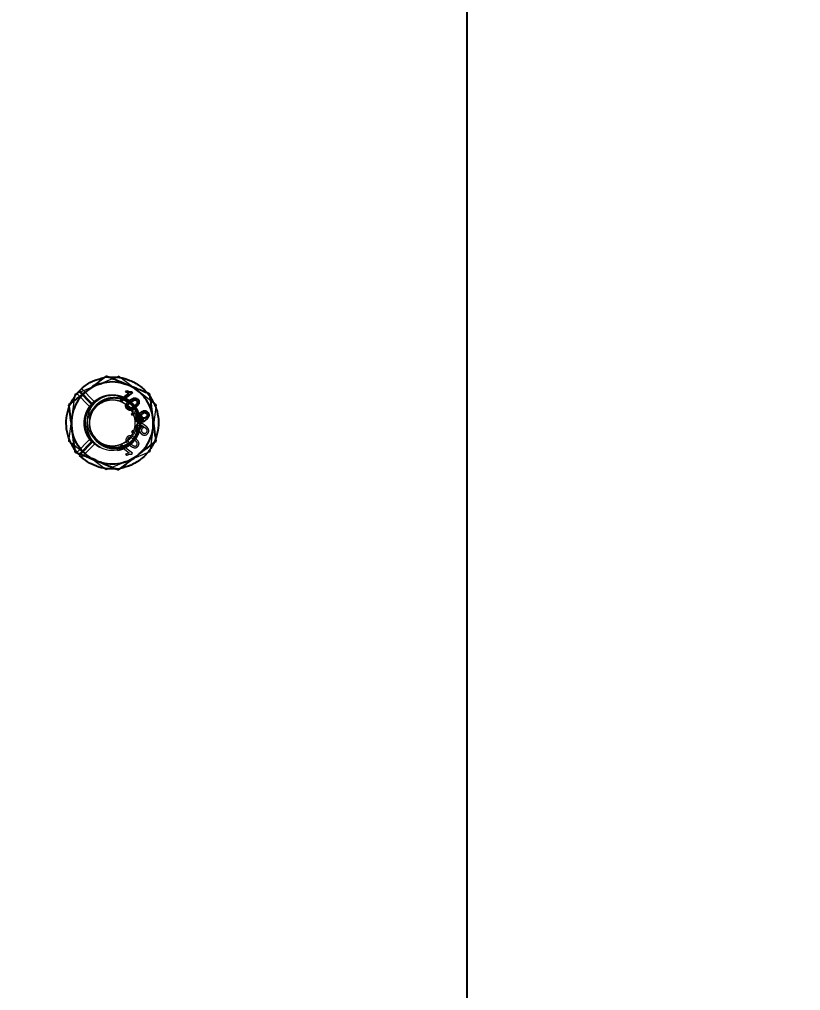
# Model space of a CAD drawing. Header units: millimetres. Extents: x 861 to 27901, y 673 to 17923.
# Drawn here: x 10725.2 to 10951.9, y 6566.1 to 6848 of the extents above; entities that cross this region are included whole.
import ezdxf

# ---------------------------------------------------------------- set-up
doc = ezdxf.new("R2010")
doc.units = ezdxf.units.MM
doc.header["$LTSCALE"] = 33.3
doc.linetypes.add('HIDDEN', pattern=[1.905, 1.27, -0.635])
doc.layers.add('CAPA_1', color=7, linetype='Continuous')
doc.styles.add('SLDTEXTSTYLE0', font='TXT', dxfattribs={"width": 0.75})
doc.dimstyles.new('SLDDIMSTYLE0', dxfattribs={"dimtxt": 66.6, "dimasz": 66.6, "dimexe": 0, "dimexo": 0.0625, "dimgap": 16.65, "dimtad": 2, "dimdec": 0, "dimlfac": 1.261261, "dimrnd": 1e-09, "dimzin": 12, "dimdsep": 46, "dimtxsty": 'SLDTEXTSTYLE0', "dimsah": 1, "dimcen": 0.09, "dimadec": 0, "dimazin": 3, "dimtfac": 1, "dimtdec": 0, "dimtofl": 0, "dimtmove": 0, "dimatfit": 3, "dimfxl": 1, "dimfrac": 2, "dimtolj": 1, "dimtzin": 12, "dimarcsym": 0})

# ---------------------------------------------------------------- blocks, each defined once
blk = doc.blocks.new('_D_13')
at = {"layer": 'CAPA_1', "transparency": 16777216}
for p, q in [((9823.17, 6912.25), (14695.32, 6912.25)), ((14662.02, 6912.25), (14662.02, 5357.98)), ((14240.18, 5357.98), (14695.32, 5357.98))]:
    blk.add_line(p, q, dxfattribs=at)
for points in [[(14662.02, 6912.25), (14651.77, 6845.65), (14672.27, 6845.65)], [(14662.02, 5357.98), (14672.27, 5424.58), (14651.77, 5424.58)]]:
    blk.add_solid(points, dxfattribs=at)
at = {"layer": 'CAPA_1', "transparency": 16777216, "insert": (14576.17, 6036.69), "char_height": 66.6, "attachment_point": 1, "rotation": 90, "style": 'SLDTEXTSTYLE0'}
blk.add_mtext('1960', dxfattribs=at)
blk = doc.blocks.new('_D_14')
at = {"layer": 'CAPA_1', "transparency": 16777216}
for p, q in [((9780.88, 6954.54), (9780.88, 7862.55)), ((10855.14, 5883.49), (10855.14, 7862.55)), ((9780.88, 7829.25), (10855.14, 7829.25))]:
    blk.add_line(p, q, dxfattribs=at)
for points in [[(9780.88, 7829.25), (9847.48, 7819.01), (9847.48, 7839.5)], [(10855.14, 7829.25), (10788.54, 7839.5), (10788.54, 7819.01)]]:
    blk.add_solid(points, dxfattribs=at)
at = {"layer": 'CAPA_1', "transparency": 16777216, "insert": (10219.59, 7915.1), "char_height": 66.6, "attachment_point": 1, "style": 'SLDTEXTSTYLE0'}
blk.add_mtext('1355', dxfattribs=at)

msp = doc.modelspace()

# ---------------------------------------------------------------- linework, layer by layer
at = {"color": 1, "linetype": 'HIDDEN', "lineweight": 18}
for p, q in [((10741.25, 6739.23), (10753.95, 6744.47)), ((10750.03, 6744.07), (10749.15, 6743.85)), ((10749.75, 6744.03), (10750.99, 6744.19)), ((10751.63, 6744.17), (10750.29, 6744.1)), ((10764.83, 6736.09), (10753.95, 6744.47)), ((10747.6, 6741.85), (10746.24, 6741.07)), ((10747.6, 6741.85), (10749.08, 6742.25)), ((10755.18, 6742.25), (10756.68, 6741.84)), ((10741.25, 6739.23), (10739.44, 6725.62)), ((10745.51, 6735.68), (10741.85, 6739.43)), ((10742.38, 6740.03), (10742.01, 6739.54)), ((10746.02, 6736.31), (10742.38, 6740.03)), ((10742.62, 6740.27), (10743.2, 6740.82)), ((10746.25, 6736.55), (10742.62, 6740.27)), ((10743.67, 6741.17), (10743.2, 6740.82)), ((10743.2, 6740.82), (10746.83, 6737.1)), ((10744.8, 6740.19), (10743.8, 6739.19)), ((10759.39, 6740.28), (10760.47, 6739.19)), ((10763.25, 6738.26), (10762.14, 6739.7)), ((10762.35, 6739.51), (10763.11, 6738.52)), ((10739.62, 6735.58), (10739.4, 6734.82)), ((10739.53, 6735.38), (10740.01, 6736.53)), ((10740.34, 6737.06), (10739.71, 6735.8)), ((10746.25, 6736.55), (10746.83, 6737.1)), ((10746.83, 6737.1), (10746.97, 6737.19)), ((10749.59, 6736.97), (10749.75, 6737.05)), ((10756.52, 6737.42), (10756.97, 6737.14)), ((10757.15, 6736.97), (10756.97, 6737.14)), ((10764.83, 6736.09), (10763.02, 6722.48)), ((10740.74, 6733.91), (10740.34, 6732.43)), ((10740.74, 6727.8), (10740.38, 6729.17)), ((10757.96, 6728.68), (10757.64, 6728.26)), ((10757.64, 6728.26), (10758.06, 6727.94)), ((10758.37, 6728.36), (10757.96, 6728.68)), ((10759.26, 6728.73), (10759.62, 6729.12)), ((10759.79, 6728.95), (10759.98, 6729.79)), ((10761.17, 6729.83), (10761.25, 6729.77)), ((10763.92, 6729.29), (10763.52, 6727.8)), ((10750.32, 6717.24), (10739.44, 6725.62)), ((10745.51, 6726.04), (10741.85, 6722.28)), ((10746.02, 6725.41), (10742.61, 6721.92)), ((10746.25, 6725.16), (10742.95, 6721.78)), ((10743.2, 6720.89), (10746.83, 6724.61)), ((10746.37, 6725.06), (10745.48, 6726.08)), ((10745.51, 6726.04), (10746.02, 6725.41)), ((10746.76, 6727.03), (10747.14, 6726.51)), ((10754.78, 6724.54), (10754.46, 6724.13)), ((10758, 6722.06), (10754.78, 6724.54)), ((10756.7, 6724.42), (10757.21, 6724.78)), ((10758.1, 6725.64), (10756.97, 6724.57)), ((10763.93, 6724.66), (10764.36, 6725.43)), ((10764.73, 6726.33), (10764.26, 6725.18)), ((10764.46, 6725.67), (10764.88, 6726.96)), ((10741.13, 6723.24), (10742.69, 6721.38)), ((10741.85, 6722.28), (10741.16, 6723.19)), ((10744.88, 6721.43), (10743.8, 6722.52)), ((10763.02, 6722.48), (10750.32, 6717.24)), ((10754.46, 6724.13), (10756.97, 6722.19)), ((10756.97, 6722.19), (10755.92, 6721.81)), ((10755.92, 6721.81), (10756.3, 6721.52)), ((10757.8, 6721.79), (10758, 6722.06)), ((10756.67, 6719.86), (10755.18, 6719.47)), ((10752.76, 6717.53), (10754.59, 6717.71)), ((10754.52, 6717.68), (10753.28, 6717.52))]:
    msp.add_line(p, q, dxfattribs=at)
at = {"color": 7, "linetype": 'Continuous', "lineweight": 25}
for p, q in [((10754.46, 6737.59), (10756.97, 6739.52)), ((10758, 6739.66), (10754.78, 6737.17)), ((10755.92, 6739.9), (10756.3, 6740.19)), ((10756.97, 6739.52), (10755.92, 6739.9)), ((10757.8, 6739.92), (10758, 6739.66)), ((10754.78, 6737.17), (10754.46, 6737.59)), ((10757.64, 6733.45), (10758.06, 6733.77)), ((10757.96, 6733.04), (10757.64, 6733.45)), ((10758.37, 6733.35), (10757.96, 6733.04)), ((10758.06, 6733.77), (10758.37, 6733.35)), ((10759.26, 6732.98), (10759.62, 6732.6)), ((10761.17, 6731.88), (10761.25, 6731.94)), ((10742.38, 6721.68), (10741.85, 6722.28)), ((10742.61, 6721.92), (10742.38, 6721.68)), ((10742.95, 6721.78), (10742.62, 6721.44))]:
    msp.add_line(p, q, dxfattribs=at)
at = {"color": 1, "linetype": 'HIDDEN', "lineweight": 18}
msp.add_arc((10752.13, 6730.86), 7.93, 37.5876, 307.5876, dxfattribs=at)
at = {"color": 7, "linetype": 'Continuous', "lineweight": 25}
for points in [[(10740.01, 6736.53), (10740.53, 6737.46), (10741.56, 6739.33), (10743.9, 6741.55), (10746.64, 6743.24), (10748.71, 6743.77), (10749.75, 6744.03)], [(10750.99, 6744.19), (10752.05, 6744.21), (10754.19, 6744.25), (10757.28, 6743.34), (10760.12, 6741.8), (10761.61, 6740.27), (10762.35, 6739.51)], [(10756.67, 6741.85), (10755.68, 6742.17), (10753.7, 6742.82), (10750.55, 6742.76), (10747.49, 6741.99), (10745.75, 6740.85), (10744.88, 6740.28)], [(10763.92, 6732.43), (10763.71, 6733.45), (10763.28, 6735.48), (10761.65, 6738.18), (10759.46, 6740.44), (10757.6, 6741.38), (10756.67, 6741.85)], [(10744.88, 6740.28), (10744.1, 6739.58), (10742.55, 6738.19), (10741.03, 6735.44), (10740.17, 6732.4), (10740.29, 6730.33), (10740.34, 6729.29)], [(10763.11, 6738.52), (10763.66, 6737.6), (10764.76, 6735.77), (10765.51, 6732.64), (10765.61, 6729.41), (10765.02, 6727.36), (10764.73, 6726.33)], [(10741.16, 6723.19), (10740.61, 6724.11), (10739.51, 6725.94), (10738.75, 6729.07), (10738.66, 6732.3), (10739.24, 6734.35), (10739.53, 6735.38)], [(10759.39, 6721.43), (10760.16, 6722.13), (10761.71, 6723.52), (10763.24, 6726.28), (10764.1, 6729.31), (10763.98, 6731.39), (10763.92, 6732.43)], [(10747.6, 6719.86), (10746.67, 6720.33), (10744.81, 6721.27), (10742.61, 6723.53), (10740.99, 6726.23), (10740.56, 6728.27), (10740.34, 6729.29)], [(10764.26, 6725.18), (10763.74, 6724.25), (10762.71, 6722.38), (10760.37, 6720.16), (10757.62, 6718.47), (10755.55, 6717.94), (10754.52, 6717.68)], [(10753.28, 6717.52), (10752.3, 6717.5), (10750.34, 6717.45), (10747.48, 6718.2), (10744.81, 6719.48), (10743.35, 6720.79), (10742.62, 6721.44)], [(10747.6, 6719.86), (10748.59, 6719.54), (10750.57, 6718.89), (10753.72, 6718.95), (10756.78, 6719.72), (10758.52, 6720.86), (10759.39, 6721.43)]]:
    msp.add_open_spline(points, degree=3, dxfattribs=at)
for points, knots in [([(10750.32, 6744.47), (10749.37, 6743.74), (10747.58, 6742.36), (10745.74, 6740.94), (10744.88, 6740.28)], [0, 0, 0, 0, 0.532771, 1, 1, 1, 1]), ([(10756.67, 6741.85), (10755.66, 6742.26), (10753.51, 6743.15), (10751.43, 6744.01), (10750.32, 6744.47)], [0, 0, 0, 0, 0.467229, 1, 1, 1, 1]), ([(10763.02, 6739.23), (10761.91, 6739.69), (10759.82, 6740.55), (10757.67, 6741.44), (10756.67, 6741.85)], [0, 0, 0, 0, 0.532771, 1, 1, 1, 1]), ([(10744.88, 6740.28), (10744.02, 6739.62), (10742.17, 6738.2), (10740.39, 6736.82), (10739.44, 6736.09)], [0, 0, 0, 0, 0.467229, 1, 1, 1, 1]), ([(10756.3, 6740.19), (10756.54, 6740.09), (10757.02, 6739.89), (10757.54, 6739.91), (10757.8, 6739.92)], [0, 0, 0, 0, 0.500866, 1, 1, 1, 1]), ([(10763.92, 6732.43), (10763.78, 6733.5), (10763.47, 6735.81), (10763.17, 6738.04), (10763.02, 6739.23)], [0, 0, 0, 0, 0.467229, 1, 1, 1, 1]), ([(10739.44, 6736.09), (10739.6, 6734.9), (10739.89, 6732.67), (10740.2, 6730.36), (10740.34, 6729.29)], [0, 0, 0, 0, 0.532771, 1, 1, 1, 1]), ([(10756.33, 6735.07), (10756.23, 6735.22), (10756.09, 6735.43), (10756.05, 6735.74), (10756.06, 6735.91), (10756.07, 6735.99), (10756.08, 6736.03)], [0, 0, 0, 0, 0.498795, 0.749148, 0.874576, 1, 1, 1, 1]), ([(10756.08, 6736.03), (10756.14, 6736.17), (10756.24, 6736.44), (10756.6, 6736.9), (10756.94, 6737.18), (10757.16, 6737.36)], [0, 0, 0, 0, 0.249754, 0.499871, 1, 1, 1, 1]), ([(10756.7, 6735.36), (10756.65, 6735.43), (10756.57, 6735.57), (10756.56, 6735.83), (10756.61, 6736.07), (10756.9, 6736.49), (10757.22, 6736.74), (10757.48, 6736.95)], [0, 0, 0, 0, 0.124696, 0.249462, 0.374432, 0.499637, 1, 1, 1, 1]), ([(10758.44, 6735.71), (10758.17, 6735.51), (10757.84, 6735.26), (10757.37, 6735.1), (10757.12, 6735.1), (10756.87, 6735.18), (10756.76, 6735.3), (10756.7, 6735.36)], [0, 0, 0, 0, 0.5004095, 0.6256126, 0.7505797, 0.8753437, 1, 1, 1, 1]), ([(10757.16, 6737.36), (10757.35, 6737.5), (10757.72, 6737.77), (10758.26, 6738.02), (10758.72, 6738.08), (10759.06, 6738.02), (10759.37, 6737.85), (10759.52, 6737.68), (10759.59, 6737.59)], [0, 0, 0, 0, 0.250482, 0.500346, 0.631705, 0.750221, 0.874987, 1, 1, 1, 1]), ([(10757.48, 6736.95), (10757.66, 6737.08), (10757.94, 6737.28), (10758.34, 6737.5), (10758.56, 6737.54), (10758.67, 6737.56)], [0, 0, 0, 0, 0.500372, 0.750515, 1, 1, 1, 1]), ([(10759.22, 6737.31), (10759.26, 6737.23), (10759.35, 6737.09), (10759.37, 6736.84), (10759.3, 6736.59), (10759.03, 6736.17), (10758.7, 6735.92), (10758.44, 6735.71)], [0, 0, 0, 0, 0.124745, 0.249484, 0.374471, 0.499648, 1, 1, 1, 1]), ([(10758.67, 6737.56), (10758.72, 6737.56), (10758.83, 6737.56), (10758.98, 6737.51), (10759.12, 6737.43), (10759.18, 6737.35), (10759.22, 6737.31)], [0, 0, 0, 0, 0.250158, 0.500156, 0.750032, 1, 1, 1, 1]), ([(10759.59, 6737.59), (10759.66, 6737.49), (10759.79, 6737.3), (10759.88, 6736.96), (10759.85, 6736.61), (10759.55, 6735.98), (10759.11, 6735.6), (10758.76, 6735.29)], [0, 0, 0, 0, 0.125373, 0.250644, 0.375698, 0.501113, 1, 1, 1, 1]), ([(10758.76, 6735.29), (10758.57, 6735.16), (10758.2, 6734.89), (10757.67, 6734.65), (10757.21, 6734.58), (10756.86, 6734.64), (10756.55, 6734.81), (10756.4, 6734.98), (10756.33, 6735.07)], [0, 0, 0, 0, 0.2504758, 0.5003474, 0.6257683, 0.7501762, 0.8749697, 1, 1, 1, 1]), ([(10759.11, 6731.45), (10759.04, 6731.57), (10758.92, 6731.75), (10758.86, 6732.03), (10758.86, 6732.31), (10758.97, 6732.66), (10759.16, 6732.87), (10759.26, 6732.98)], [0, 0, 0, 0, 0.249859, 0.375718, 0.500481, 0.749846, 1, 1, 1, 1]), ([(10760.26, 6732.36), (10760.21, 6732.43), (10760.12, 6732.56), (10760.04, 6732.79), (10760.02, 6733.04), (10760.05, 6733.28), (10760.12, 6733.52), (10760.29, 6733.8), (10760.47, 6733.97), (10760.59, 6734.07)], [0, 0, 0, 0, 0.1250741, 0.2500636, 0.3732612, 0.5001992, 0.6242961, 0.7503685, 1, 1, 1, 1]), ([(10760.73, 6732.52), (10760.67, 6732.61), (10760.58, 6732.74), (10760.54, 6732.96), (10760.55, 6733.12), (10760.59, 6733.27), (10760.69, 6733.46), (10760.81, 6733.57), (10760.89, 6733.64)], [0, 0, 0, 0, 0.249521, 0.373851, 0.499889, 0.624096, 0.750315, 1, 1, 1, 1]), ([(10760.59, 6734.07), (10760.74, 6734.17), (10760.95, 6734.31), (10761.29, 6734.39), (10761.55, 6734.4), (10761.81, 6734.36), (10762.13, 6734.23), (10762.31, 6734.04), (10762.43, 6733.91)], [0, 0, 0, 0, 0.249869, 0.376454, 0.500348, 0.627239, 0.750824, 1, 1, 1, 1]), ([(10760.89, 6733.64), (10760.99, 6733.71), (10761.17, 6733.83), (10761.47, 6733.88), (10761.69, 6733.85), (10761.91, 6733.77), (10762.02, 6733.64), (10762.1, 6733.56)], [0, 0, 0, 0, 0.25025, 0.499842, 0.629576, 0.750665, 1, 1, 1, 1]), ([(10762.43, 6733.91), (10762.49, 6733.82), (10762.61, 6733.63), (10762.7, 6733.3), (10762.7, 6732.96), (10762.57, 6732.52), (10762.23, 6732.06), (10761.88, 6731.78), (10761.71, 6731.64)], [0, 0, 0, 0, 0.125064, 0.25009, 0.37511, 0.500169, 0.749441, 1, 1, 1, 1]), ([(10762.1, 6733.56), (10762.16, 6733.47), (10762.25, 6733.33), (10762.27, 6733.11), (10762.25, 6732.95), (10762.2, 6732.79), (10762.08, 6732.6), (10761.96, 6732.5), (10761.88, 6732.43)], [0, 0, 0, 0, 0.249017, 0.372138, 0.499365, 0.623562, 0.749893, 1, 1, 1, 1]), ([(10761.71, 6731.64), (10761.51, 6731.49), (10761.12, 6731.21), (10760.54, 6730.96), (10760.05, 6730.92), (10759.68, 6731), (10759.36, 6731.17), (10759.2, 6731.36), (10759.11, 6731.45)], [0, 0, 0, 0, 0.2504849, 0.5001185, 0.6278992, 0.7500924, 0.8749937, 1, 1, 1, 1]), ([(10759.62, 6732.6), (10759.56, 6732.53), (10759.45, 6732.4), (10759.37, 6732.21), (10759.36, 6732.05), (10759.39, 6731.93), (10759.43, 6731.82), (10759.48, 6731.75), (10759.5, 6731.71)], [0, 0, 0, 0, 0.2764768, 0.499318, 0.6237184, 0.7494962, 0.8747562, 1, 1, 1, 1]), ([(10759.5, 6731.71), (10759.56, 6731.66), (10759.66, 6731.54), (10759.88, 6731.43), (10760.11, 6731.4), (10760.57, 6731.5), (10760.91, 6731.71), (10761.17, 6731.88)], [0, 0, 0, 0, 0.125207, 0.25031, 0.375339, 0.50062, 1, 1, 1, 1]), ([(10761.25, 6731.94), (10761.16, 6731.94), (10760.97, 6731.93), (10760.7, 6732.01), (10760.45, 6732.15), (10760.32, 6732.29), (10760.26, 6732.36)], [0, 0, 0, 0, 0.248943, 0.49945, 0.750285, 1, 1, 1, 1]), ([(10761.88, 6732.43), (10761.79, 6732.37), (10761.65, 6732.27), (10761.44, 6732.22), (10761.28, 6732.21), (10761.12, 6732.24), (10760.91, 6732.32), (10760.8, 6732.44), (10760.73, 6732.52)], [0, 0, 0, 0, 0.249976, 0.378222, 0.500342, 0.627452, 0.750811, 1, 1, 1, 1]), ([(10764.83, 6725.62), (10764.67, 6726.81), (10764.37, 6729.04), (10764.07, 6731.35), (10763.92, 6732.43)], [0, 0, 0, 0, 0.532771, 1, 1, 1, 1]), ([(10740.34, 6729.29), (10740.49, 6728.21), (10740.8, 6725.9), (10741.09, 6723.67), (10741.25, 6722.48)], [0, 0, 0, 0, 0.4672291, 1, 1, 1, 1]), ([(10759.39, 6721.43), (10760.25, 6722.09), (10762.09, 6723.51), (10763.88, 6724.89), (10764.83, 6725.62)], [0, 0, 0, 0, 0.467229, 1, 1, 1, 1]), ([(10741.25, 6722.48), (10742.36, 6722.02), (10744.44, 6721.16), (10746.59, 6720.28), (10747.6, 6719.86)], [0, 0, 0, 0, 0.532771, 1, 1, 1, 1]), ([(10747.6, 6719.86), (10748.6, 6719.45), (10750.75, 6718.56), (10752.84, 6717.7), (10753.95, 6717.24)], [0, 0, 0, 0, 0.467229, 1, 1, 1, 1]), ([(10753.95, 6717.24), (10754.9, 6717.98), (10756.68, 6719.35), (10758.53, 6720.77), (10759.39, 6721.43)], [0, 0, 0, 0, 0.532771, 1, 1, 1, 1])]:
    msp.add_open_spline(points, degree=3, knots=knots, dxfattribs=at)
at = {"color": 1, "linetype": 'HIDDEN', "lineweight": 18}
for points in [[(10745.51, 6726.04), (10745.23, 6726.48), (10744.66, 6727.36), (10744.14, 6728.86), (10743.9, 6730.42), (10743.97, 6732), (10744.34, 6733.53), (10744.99, 6734.97), (10745.91, 6736.26), (10747.05, 6737.35), (10748.39, 6738.19), (10749.85, 6738.78), (10751.41, 6739.06), (10752.99, 6739.05), (10754.54, 6738.74), (10756, 6738.14), (10757.31, 6737.27), (10758.44, 6736.16), (10759.34, 6734.86), (10759.97, 6733.41), (10760.31, 6731.87), (10760.35, 6730.29), (10760.1, 6728.73), (10759.54, 6727.25), (10758.72, 6725.9), (10757.65, 6724.74), (10756.38, 6723.8), (10754.96, 6723.11), (10753.43, 6722.72), (10751.85, 6722.62), (10750.29, 6722.82), (10748.79, 6723.33), (10747.4, 6724.09), (10746.63, 6724.8), (10746.25, 6725.16)], [(10746.87, 6726.81), (10746.42, 6727.55), (10745.52, 6729.05), (10745.39, 6731.74), (10746.22, 6734.25), (10747.98, 6736.26), (10750.36, 6737.43), (10753.01, 6737.61), (10755.53, 6736.76), (10757.53, 6735.01), (10758.71, 6732.63), (10758.89, 6729.98), (10758.04, 6727.46), (10756.29, 6725.46), (10753.9, 6724.27), (10751.26, 6724.11), (10748.7, 6724.92), (10747.48, 6726.18), (10746.87, 6726.81)], [(10758.42, 6735.69), (10758.71, 6735.26), (10759.3, 6734.4), (10759.83, 6732.92), (10760.11, 6731.38), (10760.03, 6730.34), (10759.99, 6729.82)], [(10746.87, 6726.81), (10746.62, 6727.17), (10746.13, 6727.89), (10745.68, 6729.12), (10745.45, 6730.42), (10745.52, 6731.29), (10745.55, 6731.73)]]:
    msp.add_open_spline(points, degree=3, dxfattribs=at)
for points, knots in [([(10748.9, 6738.09), (10748.14, 6737.59), (10746.87, 6736.74), (10745.53, 6734.79), (10744.77, 6732.62), (10744.78, 6730.05), (10745.7, 6727.68), (10747.02, 6725.97), (10748.15, 6725.46), (10748.5, 6725.3)], [0, 0, 0, 0, 0.172544, 0.287961, 0.445426, 0.6059, 0.76529, 0.926774, 1, 1, 1, 1]), ([(10748.9, 6723.62), (10748.14, 6724.12), (10746.87, 6724.97), (10745.53, 6726.92), (10744.77, 6729.1), (10744.78, 6731.65), (10745.69, 6734.04), (10747.25, 6735.94), (10748.67, 6736.55), (10749.3, 6736.82)], [0, 0, 0, 0, 0.163192, 0.272354, 0.421285, 0.573062, 0.723814, 0.876546, 1, 1, 1, 1]), ([(10745.55, 6731.73), (10745.6, 6732.19), (10745.7, 6733.11), (10746.31, 6734.68), (10747.43, 6736.24), (10749.17, 6737.53), (10751.15, 6738.24), (10753.25, 6738.38), (10755.31, 6737.92), (10757.09, 6737.01), (10758, 6736.1), (10758.42, 6735.69)], [0, 0, 0, 0, 0.081677, 0.16135, 0.291036, 0.413148, 0.534221, 0.654765, 0.776346, 0.898839, 1, 1, 1, 1]), ([(10746.87, 6726.81), (10747.07, 6726.57), (10747.55, 6725.99), (10748.26, 6725.43), (10748.91, 6725.04), (10749.37, 6724.81), (10749.95, 6724.57), (10750.39, 6724.44), (10750.63, 6724.39), (10750.63, 6724.39), (10750.63, 6724.39), (10750.63, 6724.39), (10750.64, 6724.39), (10750.64, 6724.38), (10750.65, 6724.38), (10750.66, 6724.38), (10750.69, 6724.37), (10750.76, 6724.36), (10750.97, 6724.32), (10751.68, 6724.2), (10752.49, 6724.2), (10753.28, 6724.31), (10753.73, 6724.4), (10754.24, 6724.55), (10754.69, 6724.72), (10754.96, 6724.85), (10755.23, 6724.98), (10755.58, 6725.17), (10756.05, 6725.48), (10756.5, 6725.84), (10756.89, 6726.21), (10757.27, 6726.64), (10757.66, 6727.15), (10757.96, 6727.66), (10758.13, 6728), (10758.26, 6728.28), (10758.4, 6728.64), (10758.57, 6729.19), (10758.69, 6729.75), (10758.76, 6730.35), (10758.78, 6730.94), (10758.75, 6731.5), (10758.69, 6731.97), (10758.62, 6732.31), (10758.57, 6732.51), (10758.5, 6732.76), (10758.38, 6733.13), (10758.18, 6733.63), (10757.96, 6734.05), (10757.75, 6734.41), (10757.4, 6734.92), (10756.86, 6735.57), (10756.06, 6736.24), (10755.28, 6736.72), (10754.55, 6737.06), (10753.85, 6737.29), (10753.15, 6737.43), (10752.43, 6737.5), (10751.2, 6737.49), (10749.44, 6737.07), (10747.52, 6735.8), (10746.07, 6733.96), (10745.72, 6732.47), (10745.55, 6731.73)], [0, 0, 0, 0, 0.025018, 0.062505, 0.073457, 0.087536, 0.104741, 0.12507, 0.12508, 0.125088, 0.125103, 0.125129, 0.125176, 0.125264, 0.125429, 0.125753, 0.126422, 0.127908, 0.131491, 0.144058, 0.187539, 0.197474, 0.209566, 0.225509, 0.240805, 0.248969, 0.250106, 0.265748, 0.281391, 0.297034, 0.312676, 0.325838, 0.344007, 0.365974, 0.374124, 0.375253, 0.390902, 0.40655, 0.422199, 0.437847, 0.456199, 0.471385, 0.483402, 0.495485, 0.499868, 0.500438, 0.516867, 0.531646, 0.544772, 0.556248, 0.566071, 0.595236, 0.625559, 0.651348, 0.670843, 0.691621, 0.711565, 0.729805, 0.750654, 0.81299, 0.875327, 0.937663, 1, 1, 1, 1]), ([(10759.99, 6731.89), (10759.9, 6732.26), (10759.72, 6733.01), (10759.29, 6733.95), (10758.78, 6734.78), (10758.2, 6735.54), (10757.27, 6736.46), (10756.29, 6737.09), (10755.43, 6737.48), (10754.95, 6737.66), (10754.43, 6737.81), (10753.41, 6738.02), (10751.87, 6738.07), (10749.92, 6737.55), (10748.35, 6736.68), (10747.68, 6735.84), (10747.42, 6735.53)], [0, 0, 0, 0, 0.069953, 0.139917, 0.190193, 0.248551, 0.31488, 0.430247, 0.459214, 0.488206, 0.524206, 0.559732, 0.679274, 0.802425, 0.926677, 1, 1, 1, 1]), ([(10754.84, 6736.92), (10755.26, 6736.74), (10756.1, 6736.39), (10757.54, 6735.29), (10758.87, 6733.49), (10759.47, 6731.22), (10759.4, 6728.93), (10758.71, 6726.87), (10757.22, 6724.8), (10755.8, 6723.95), (10754.98, 6723.46)], [0, 0, 0, 0, 0.079497, 0.158991, 0.315135, 0.461945, 0.560322, 0.714796, 0.834185, 1, 1, 1, 1]), ([(10759.39, 6730.96), (10759.4, 6731.46), (10759.42, 6732.85), (10758.7, 6734.84), (10757.22, 6736.91), (10755.81, 6737.76), (10754.98, 6738.25)], [0, 0, 0, 0, 0.165547, 0.45872, 0.685305, 1, 1, 1, 1]), ([(10763.52, 6733.91), (10763.72, 6733.41), (10763.93, 6732.87), (10763.93, 6732.31), (10763.93, 6732.27)], [0, 0, 0, 0, 0.928699, 1, 1, 1, 1]), ([(10745.55, 6729.99), (10745.6, 6729.52), (10745.7, 6728.6), (10746.31, 6727.03), (10747.43, 6725.47), (10749.17, 6724.18), (10751.15, 6723.47), (10753.25, 6723.33), (10755.31, 6723.79), (10757.09, 6724.71), (10758, 6725.61), (10758.42, 6726.02)], [0, 0, 0, 0, 0.081677, 0.161349, 0.291035, 0.413148, 0.534221, 0.654764, 0.776345, 0.898838, 1, 1, 1, 1]), ([(10754.84, 6724.79), (10755.26, 6724.97), (10756.1, 6725.32), (10757.54, 6726.42), (10758.91, 6728.22), (10759.24, 6729.93), (10759.39, 6730.75)], [0, 0, 0, 0, 0.172574, 0.345139, 0.684098, 1, 1, 1, 1]), ([(10759.11, 6730.26), (10759.04, 6730.14), (10758.92, 6729.96), (10758.86, 6729.68), (10758.86, 6729.4), (10758.97, 6729.05), (10759.16, 6728.84), (10759.26, 6728.73)], [0, 0, 0, 0, 0.249859, 0.375956, 0.500482, 0.749847, 1, 1, 1, 1]), ([(10761.71, 6730.07), (10761.51, 6730.22), (10761.12, 6730.51), (10760.54, 6730.75), (10760.05, 6730.79), (10759.68, 6730.72), (10759.36, 6730.54), (10759.2, 6730.35), (10759.11, 6730.26)], [0, 0, 0, 0, 0.2504849, 0.5001185, 0.6280399, 0.7500924, 0.8749937, 1, 1, 1, 1]), ([(10759.62, 6729.12), (10759.56, 6729.19), (10759.45, 6729.31), (10759.37, 6729.5), (10759.36, 6729.66), (10759.39, 6729.82), (10759.46, 6729.93), (10759.5, 6730)], [0, 0, 0, 0, 0.277074, 0.499914, 0.624834, 0.750381, 1, 1, 1, 1]), ([(10759.5, 6730), (10759.56, 6730.06), (10759.66, 6730.17), (10759.88, 6730.28), (10760.11, 6730.31), (10760.57, 6730.21), (10760.91, 6730), (10761.17, 6729.83)], [0, 0, 0, 0, 0.125207, 0.25031, 0.375339, 0.50062, 1, 1, 1, 1]), ([(10762.43, 6727.8), (10762.49, 6727.9), (10762.61, 6728.08), (10762.7, 6728.42), (10762.7, 6728.75), (10762.57, 6729.19), (10762.23, 6729.65), (10761.88, 6729.93), (10761.71, 6730.07)], [0, 0, 0, 0, 0.125064, 0.25009, 0.37511, 0.500169, 0.749441, 1, 1, 1, 1]), ([(10759.99, 6729.82), (10759.9, 6729.45), (10759.72, 6728.71), (10759.29, 6727.76), (10758.78, 6726.93), (10758.2, 6726.17), (10757.27, 6725.25), (10756.29, 6724.62), (10755.43, 6724.23), (10754.95, 6724.06), (10754.43, 6723.9), (10753.41, 6723.69), (10751.87, 6723.65), (10749.92, 6724.15), (10748.13, 6725.19), (10747.29, 6726.27), (10746.87, 6726.81)], [0, 0, 0, 0, 0.066556, 0.133122, 0.180956, 0.23648, 0.299587, 0.409351, 0.436911, 0.464495, 0.498747, 0.532548, 0.646284, 0.763454, 0.881671, 1, 1, 1, 1]), ([(10758.76, 6726.42), (10758.57, 6726.55), (10758.2, 6726.82), (10757.67, 6727.07), (10757.21, 6727.13), (10756.86, 6727.07), (10756.55, 6726.9), (10756.4, 6726.73), (10756.33, 6726.64)], [0, 0, 0, 0, 0.250472, 0.500339, 0.626188, 0.75018, 0.874972, 1, 1, 1, 1]), ([(10756.97, 6724.57), (10757.25, 6724.8), (10757.6, 6725.1), (10757.96, 6725.48), (10758.18, 6725.72), (10758.43, 6726.03), (10758.73, 6726.45), (10759.19, 6727.18), (10759.7, 6728.29), (10759.9, 6729.31), (10759.99, 6729.82)], [0, 0, 0, 0, 0.174168, 0.224334, 0.249848, 0.333258, 0.41667, 0.500084, 0.750043, 1, 1, 1, 1]), ([(10760.26, 6729.35), (10760.24, 6729.32), (10760.19, 6729.25), (10760.11, 6729.11), (10760.04, 6728.92), (10760.02, 6728.67), (10760.05, 6728.43), (10760.12, 6728.2), (10760.29, 6727.91), (10760.47, 6727.75), (10760.59, 6727.64)], [0, 0, 0, 0, 0.062611, 0.125226, 0.250194, 0.373586, 0.500286, 0.62458, 0.750412, 1, 1, 1, 1]), ([(10761.25, 6729.77), (10761.16, 6729.77), (10760.97, 6729.78), (10760.7, 6729.7), (10760.45, 6729.56), (10760.32, 6729.42), (10760.26, 6729.35)], [0, 0, 0, 0, 0.2495405, 0.5019797, 0.7513718, 1, 1, 1, 1]), ([(10760.73, 6729.19), (10760.67, 6729.1), (10760.58, 6728.97), (10760.54, 6728.76), (10760.55, 6728.6), (10760.59, 6728.44), (10760.69, 6728.25), (10760.81, 6728.14), (10760.89, 6728.07)], [0, 0, 0, 0, 0.24952, 0.373528, 0.499888, 0.62379, 0.750316, 1, 1, 1, 1]), ([(10760.59, 6727.64), (10760.74, 6727.54), (10760.96, 6727.4), (10761.29, 6727.32), (10761.55, 6727.31), (10761.81, 6727.36), (10762.13, 6727.49), (10762.31, 6727.68), (10762.43, 6727.8)], [0, 0, 0, 0, 0.249869, 0.376654, 0.500348, 0.627459, 0.750824, 1, 1, 1, 1]), ([(10761.88, 6729.29), (10761.79, 6729.35), (10761.65, 6729.44), (10761.44, 6729.5), (10761.28, 6729.5), (10761.12, 6729.48), (10760.91, 6729.39), (10760.8, 6729.27), (10760.73, 6729.19)], [0, 0, 0, 0, 0.249977, 0.377915, 0.500342, 0.627106, 0.750811, 1, 1, 1, 1]), ([(10760.89, 6728.07), (10760.99, 6728.01), (10761.17, 6727.88), (10761.47, 6727.83), (10761.69, 6727.86), (10761.91, 6727.95), (10762.02, 6728.07), (10762.1, 6728.15)], [0, 0, 0, 0, 0.25025, 0.499841, 0.629288, 0.750666, 1, 1, 1, 1]), ([(10762.1, 6728.15), (10762.16, 6728.25), (10762.25, 6728.38), (10762.27, 6728.6), (10762.25, 6728.76), (10762.2, 6728.92), (10762.08, 6729.11), (10761.96, 6729.21), (10761.88, 6729.29)], [0, 0, 0, 0, 0.249017, 0.371845, 0.499365, 0.623226, 0.749892, 1, 1, 1, 1]), ([(10756.33, 6726.64), (10756.23, 6726.49), (10756.09, 6726.28), (10756.05, 6725.98), (10756.06, 6725.81), (10756.07, 6725.72), (10756.08, 6725.68)], [0, 0, 0, 0, 0.498795, 0.749148, 0.874576, 1, 1, 1, 1]), ([(10756.33, 6726.64), (10756.23, 6726.49), (10756.09, 6726.28), (10756.04, 6725.93), (10756.07, 6725.76), (10756.08, 6725.68)], [0, 0, 0, 0, 0.499036, 0.74951, 1, 1, 1, 1]), ([(10756.08, 6725.68), (10756.14, 6725.54), (10756.24, 6725.27), (10756.6, 6724.81), (10756.94, 6724.53), (10757.16, 6724.35)], [0, 0, 0, 0, 0.249754, 0.499871, 1, 1, 1, 1]), ([(10756.7, 6726.35), (10756.65, 6726.28), (10756.57, 6726.14), (10756.56, 6725.89), (10756.61, 6725.64), (10756.9, 6725.23), (10757.22, 6724.97), (10757.48, 6724.76)], [0, 0, 0, 0, 0.124696, 0.249462, 0.374432, 0.499637, 1, 1, 1, 1]), ([(10758.44, 6726), (10758.17, 6726.2), (10757.84, 6726.45), (10757.37, 6726.62), (10757.12, 6726.61), (10756.87, 6726.53), (10756.76, 6726.41), (10756.7, 6726.35)], [0, 0, 0, 0, 0.50041, 0.625613, 0.75058, 0.875344, 1, 1, 1, 1]), ([(10757.16, 6724.35), (10757.35, 6724.21), (10757.72, 6723.94), (10758.26, 6723.7), (10758.72, 6723.64), (10759.06, 6723.69), (10759.37, 6723.86), (10759.52, 6724.04), (10759.59, 6724.12)], [0, 0, 0, 0, 0.250482, 0.500345, 0.631866, 0.750221, 0.874987, 1, 1, 1, 1]), ([(10757.48, 6724.76), (10757.66, 6724.63), (10757.94, 6724.43), (10758.34, 6724.22), (10758.56, 6724.17), (10758.67, 6724.15)], [0, 0, 0, 0, 0.500372, 0.750515, 1, 1, 1, 1]), ([(10759.22, 6724.41), (10759.26, 6724.48), (10759.35, 6724.62), (10759.37, 6724.87), (10759.3, 6725.12), (10759.03, 6725.54), (10758.7, 6725.8), (10758.44, 6726)], [0, 0, 0, 0, 0.124745, 0.249484, 0.374471, 0.499648, 1, 1, 1, 1]), ([(10758.67, 6724.15), (10758.72, 6724.15), (10758.83, 6724.15), (10758.98, 6724.2), (10759.09, 6724.27), (10759.17, 6724.34), (10759.2, 6724.39), (10759.22, 6724.41)], [0, 0, 0, 0, 0.250055, 0.499949, 0.749722, 0.874857, 1, 1, 1, 1]), ([(10759.59, 6724.12), (10759.66, 6724.22), (10759.79, 6724.41), (10759.88, 6724.75), (10759.85, 6725.1), (10759.55, 6725.74), (10759.11, 6726.11), (10758.76, 6726.42)], [0, 0, 0, 0, 0.125373, 0.250644, 0.375698, 0.501113, 1, 1, 1, 1]), ([(10756.3, 6721.52), (10756.54, 6721.62), (10757.02, 6721.83), (10757.54, 6721.8), (10757.8, 6721.79)], [0, 0, 0, 0, 0.500866, 1, 1, 1, 1]), ([(10760.47, 6722.52), (10760.14, 6722.1), (10759.78, 6721.65), (10759.29, 6721.37), (10759.25, 6721.35)], [0, 0, 0, 0, 0.928699, 1, 1, 1, 1]), ([(10749.08, 6719.47), (10748.55, 6719.54), (10747.98, 6719.63), (10747.5, 6719.92), (10747.46, 6719.94)], [0, 0, 0, 0, 0.928699, 1, 1, 1, 1])]:
    msp.add_open_spline(points, degree=3, knots=knots, dxfattribs=at)

# ---------------------------------------------------------------- dimensions: what is measured, and where the dimension line sits
at = {"layer": 'CAPA_1'}
dim = msp.add_linear_dim(base=(10855.14, 7829.25), p1=(9780.88, 6912.25), p2=(10855.14, 5841.2), dimstyle='SLDDIMSTYLE0', dxfattribs=at)
dim.commit()
dim.dimension.update_dxf_attribs({"geometry": '_D_14', "text_midpoint": (10318.01, 7829.25), "dimtype": 160})
dim = msp.add_linear_dim(base=(14662.02, 5357.98), p1=(9780.88, 6912.25), p2=(14197.89, 5357.98), angle=90, dimstyle='SLDDIMSTYLE0', dxfattribs=at)
dim.commit()
dim.dimension.update_dxf_attribs({"geometry": '_D_13', "text_midpoint": (14662.02, 6135.11), "dimtype": 160})

doc.saveas('drawing.dxf')
